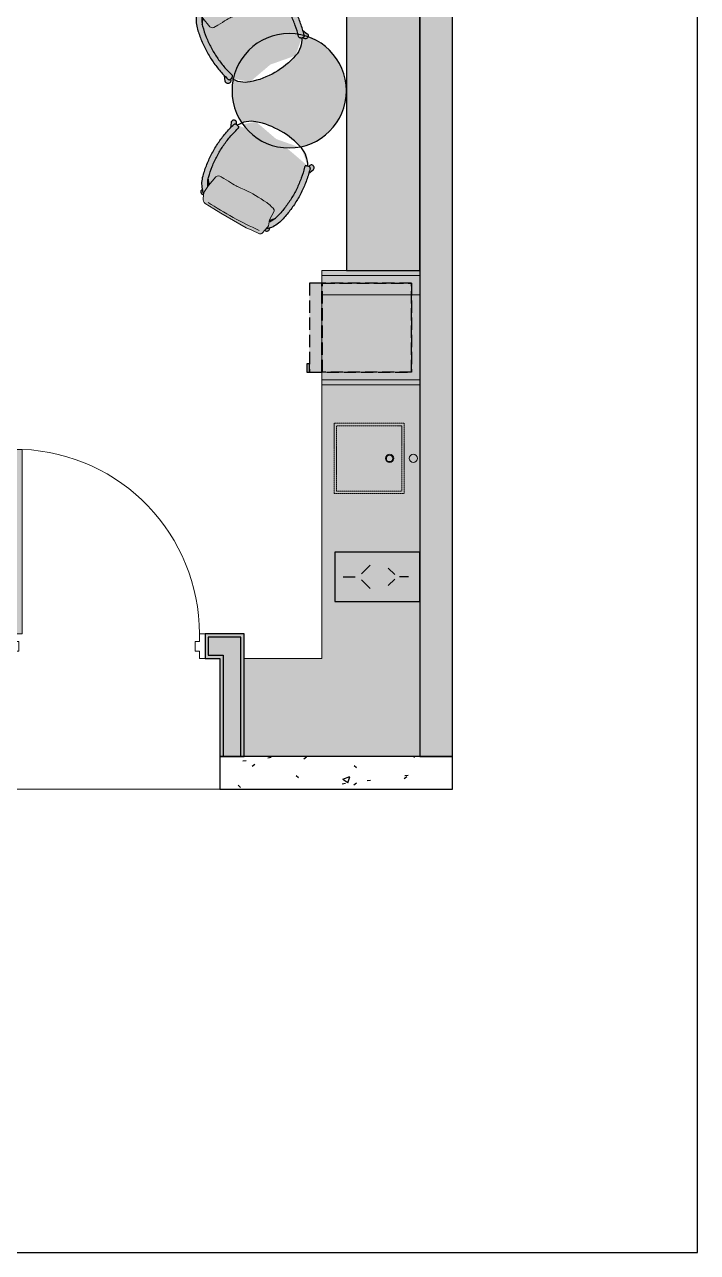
# Model space of a CAD drawing. Header units: millimetres. Extents: x 138979 to 257434, y 2210 to 57479.
# Drawn here: x 197971 to 202091, y 42629 to 50144 of the extents above; entities that cross this region are included whole.
import ezdxf

# ---------------------------------------------------------------- set-up
doc = ezdxf.new("R2010")
doc.units = ezdxf.units.MM
doc.linetypes.add('DASH', pattern=[0.35, 0.25, -0.1])
for name, color, linetype, lineweight in [('DOOR', 8, 'Continuous', 9), ('DOOR-CUT', 6, 'Continuous', 9), ('FLOOR', 6, 'Continuous', 9), ('GAR FFE Layout', 1, 'Continuous', 18), ('WALL-RETCUT-1', 1, 'Continuous', 25)]:
    doc.layers.add(name, color=color, linetype=linetype, lineweight=lineweight)
doc.layers.add('GAR-FFE', color=1, linetype='Continuous')
doc.layers.add('GAR-WALL', color=3, linetype='Continuous')

# ---------------------------------------------------------------- blocks, each defined once
blk = doc.blocks.new('AM FDN Fire rated single leaf solid door _host control_ - FD _1200 X 2400 1HR_-5623473-L36-L44_ L47-L59 _HIGH STACK_ WIP')
at = {"layer": 'DOOR'}
blk.add_hatch(color=256, dxfattribs=at).paths.add_polyline_path([(565, -75), (520, -75), (520, -1205), (565, -1205)])
at = {"layer": 'DOOR-CUT'}
for p, q in [((-600, 75), (-565, 75)), ((-600, -75), (-600, 75)), ((-565, 75), (-565, 30)), ((-565, 30), (-540, 30)), ((-540, 30), (-540, -30)), ((540, 30), (565, 30)), ((540, -30), (540, 30)), ((565, 75), (600, 75)), ((565, 30), (565, 75)), ((600, 75), (600, -75)), ((-565, -75), (-600, -75)), ((-540, -30), (-565, -30)), ((-565, -30), (-565, -75)), ((520, -75), (565, -75)), ((520, -1205), (520, -75)), ((565, -30), (540, -30)), ((565, -75), (565, -30)), ((565, -75), (565, -1205)), ((600, -75), (565, -75)), ((565, -1205), (520, -1205))]:
    blk.add_line(p, q, dxfattribs=at)
blk.add_arc((564.9, -76), 1129.9, 179.94879, 267.72348, dxfattribs=at)
blk = doc.blocks.new('TYPE A')
h = blk.add_hatch(color=9)
h.dxf.hatch_style = 1
h.paths.add_polyline_path([(133973.4, 44332.3), (133973.4, 45082.3), (133733.4, 45082.3), (133733.4, 44932.3), (133823.4, 44932.3), (133823.4, 44332.3)])
at = {"layer": 'GAR-WALL'}
h = blk.add_hatch(dxfattribs=at)
h.set_pattern_fill('FP_134', color=8, angle=50, style=0, pattern_type=2)
h.set_pattern_definition([(320, (135048.45, 53275.16), (-38.254, -437.242), [45.72, -502.92]), (265, (135048.45, 53275.16), (458.537, 84.583), [36.576, -402.336]), (10.451, (135045.26, 53238.72), (420.28, -352.662), [38.856, -427.416]), (316.184, (135170.37, 53275.16), (-100.903, -650.59), [68.58, -754.38]), (6.636, (135161.96, 53220.94), (593.826, -569.766), [58.284, -641.124]), (261.184, (135170.4, 53275.16), (593.82, -569.77), [54.864, -603.504]), (291, (135139.9, 53214.2), (-245.437, -363.875), [45.72, -502.92]), (236, (135139.9, 53214.2), (442.052, -148.325), [36.576, -402.336]), (341.451, (135119.44, 53183.88), (196.611, -512.201), [38.856, -427.416]), (307.5, (135048.45, 53275.16), (202.9318, -7.4128), [20.117, -377.342, -812.292]), (307.5, (135048.45, 53275.16), (202.9318, -7.4128), [-397.459, 20.117, -388.315, -403.86]), (307.5, (135048.45, 53275.16), (202.9318, -7.4128), [-805.891, 20.117, -383.743]), (277.5, (135048.45, 53275.16), (240.433, -160.367), [20.117, -754.99]), (277.5, (135048.45, 53275.16), (240.433, -160.367), [-20.117, -212.75, -542.239]), (277.5, (135048.45, 53275.16), (240.433, -160.367), [-232.867, 20.117, -522.122]), (277.5, (135048.45, 53275.16), (240.433, -160.367), [-252.984, -368.198, -153.924]), (277.5, (135048.45, 53275.16), (240.433, -160.367), [-621.182, 20.117, -133.807]), (277.5, (135048.45, 53275.16), (240.433, -160.367), [-641.299, -133.807]), (237.5, (135048.45, 53411.1), (-13.749, -325.4178), [20.117, -132.283, -1106.424]), (237.5, (135048.45, 53411.1), (-13.749, -325.4178), [-152.4, 20.117, -455.371, -630.936]), (237.5, (135048.45, 53411.1), (-13.749, -325.4178), [-627.888, 20.117, -610.819]), (227.5, (135048.45, 53472.06), (61.024, -355.51), [20.117, -178.003, 20.117, -743.712]), (227.5, (135048.45, 53472.06), (61.024, -355.51), [-218.237, -295.656, 20.117, -427.939])])
h.paths.add_polyline_path([(135248.5, 44332.3), (135248.5, 52757.3), (135048.5, 52757.3), (135048.5, 44332.3)])
h = blk.add_hatch(dxfattribs=at)
h.set_pattern_fill('FP_134', color=8, angle=140, style=0, pattern_type=2)
h.set_pattern_definition([(50, (126241.3, 44132.25), (437.242, -38.254), [45.72, -502.92]), (355, (126241.3, 44132.25), (-84.583, 458.537), [36.576, -402.336]), (100.451, (126277.75, 44129.07), (352.662, 420.28), [38.856, -427.416]), (46.184, (126241.3, 44254.17), (650.59, -100.903), [68.58, -754.38]), (96.636, (126295.5, 44245.77), (569.766, 593.826), [58.284, -641.124]), (351.184, (126241.3, 44254.2), (569.77, 593.82), [54.864, -603.504]), (21, (126302.27, 44223.7), (363.875, -245.437), [45.72, -502.92]), (326, (126302.27, 44223.7), (148.325, 442.052), [36.576, -402.336]), (71.451, (126332.6, 44203.24), (512.201, 196.611), [38.856, -427.416]), (37.5, (126241.31, 44132.25), (7.4128, 202.9318), [20.117, -377.342, -812.292]), (37.5, (126241.31, 44132.25), (7.4128, 202.9318), [-397.459, 20.117, -388.315, -403.86]), (37.5, (126241.31, 44132.25), (7.4128, 202.9318), [-805.891, 20.117, -383.743]), (7.5, (126241.31, 44132.25), (160.367, 240.433), [20.117, -754.99]), (7.5, (126241.31, 44132.25), (160.367, 240.433), [-20.117, -212.75, -542.239]), (7.5, (126241.31, 44132.25), (160.367, 240.433), [-232.867, 20.117, -522.122]), (7.5, (126241.31, 44132.25), (160.367, 240.433), [-252.984, -368.198, -153.924]), (7.5, (126241.31, 44132.25), (160.367, 240.433), [-621.182, 20.117, -133.807]), (7.5, (126241.31, 44132.25), (160.367, 240.433), [-641.299, -133.807]), (327.5, (126105.37, 44132.25), (325.4178, -13.749), [20.117, -132.283, -1106.424]), (327.5, (126105.37, 44132.25), (325.4178, -13.749), [-152.4, 20.117, -455.371, -630.936]), (327.5, (126105.37, 44132.25), (325.4178, -13.749), [-627.888, 20.117, -610.819]), (317.5, (126044.4, 44132.25), (355.51, 61.024), [20.117, -178.003, 20.117, -743.712]), (317.5, (126044.4, 44132.25), (355.51, 61.024), [-218.237, -295.656, 20.117, -427.939])])
h.paths.add_polyline_path([(135248.5, 44332.3), (133823.4, 44332.3), (133823.4, 44132.3), (135248.5, 44132.3)])
at = {"layer": 'FLOOR'}
blk.add_line((132523.4, 44132.3), (133823.4, 44132.3), dxfattribs=at)
at = {"layer": 'WALL-RETCUT-1'}
for points in [[(135248.5, 52757.3), (135048.5, 52757.3), (135048.5, 44332.3), (135248.5, 44332.3)], [(133973.4, 45082.3), (133733.4, 45082.3), (133733.4, 44932.3), (133823.4, 44932.3), (133823.4, 44332.3), (133973.4, 44332.3)], [(133953.4, 45062.3), (133753.4, 45062.3), (133753.4, 44952.3), (133843.4, 44952.3), (133843.4, 44332.3), (133953.4, 44332.3)], [(133823.4, 44332.3), (133823.4, 44132.3), (135248.5, 44132.3), (135248.5, 44332.3)]]:
    blk.add_lwpolyline(points, close=True, dxfattribs=at)
at = {"layer": 'DOOR', "rotation": 180}
blk.add_blockref('AM FDN Fire rated single leaf solid door _host control_ - FD _1200 X 2400 1HR_-5623473-L36-L44_ L47-L59 _HIGH STACK_ WIP', (133133.4, 45007.3), dxfattribs=at)
blk = doc.blocks.new('A$C23cfd314')
at = {"layer": 'GAR-FFE', "true_color": 0xffffff}
h = blk.add_hatch(color=7, dxfattribs=at)
h.dxf.hatch_style = 1
edge = h.paths.add_edge_path()
edge.add_arc((113.5, 48.4), 65, 155.81742, 169.50664)
edge.add_line((49.6, 60.3), (42.6, 57.3))
edge.add_ellipse((49.2, 41.7), major_axis=(6.6, -15.7), ratio=0.998049, start_angle=180, end_angle=360)
edge.add_line((55.8, 26), (85.8, 38.7))
edge.add_spline(control_points=[(85.8, 38.7), (100.5, 35), (115.3, 31.8), (154.6, 24.8), (179.1, 21.7), (228.4, 18.3), (253.2, 17.9), (302.6, 19.7), (327.2, 22), (376.1, 29.1), (400.4, 34), (424.3, 40.2)], knot_values=[2.898136, 2.898136, 2.898136, 2.898136, 2.964016, 2.964016, 3.071487, 3.071487, 3.178959, 3.178959, 3.28643, 3.28643, 3.393902, 3.393902, 3.393902, 3.393902], degree=3, periodic=0)
edge.add_spline(control_points=[(424.3, 40.2), (437.4, 43.5), (450, 48.4), (474, 60.7), (485.2, 68.2), (502.2, 82.6), (508.5, 88.8), (514.3, 95.3)], knot_values=[3.393902, 3.393902, 3.393902, 3.393902, 3.618366, 3.618366, 3.842831, 3.842831, 3.989145, 3.989145, 3.989145, 3.989145], degree=3, periodic=0)
edge.add_line((497.1, 78.2), (498, 77.6))
edge.add_ellipse((507.2, 91.9), major_axis=(9.2, 14.3), ratio=0.992115, start_angle=180, end_angle=320.11243)
edge.add_line((523.4, 97.1), (544.8, 101.2))
edge.add_arc((542.9, 117), 15.9, 276.83963, 353.17488)
edge.add_line((558.6, 115.1), (563.3, 165.9))
edge.add_line((563.3, 165.9), (567.9, 203.2))
edge.add_line((567.9, 203.2), (568, 381.7))
edge.add_line((568, 381.7), (566.8, 432.6))
edge.add_line((566.8, 432.6), (564.1, 496.5))
edge.add_arc((534.4, 493.3), 29.9, 366.21275, 430.73757)
edge.add_line((544.3, 521.5), (522.1, 531.3))
edge.add_ellipse((507.3, 539.6), major_axis=(9.2, -14.3), ratio=0.992115, start_angle=28.28444, end_angle=90.14941)
edge.add_ellipse((507.2, 539.7), major_axis=(-9.2, 14.3), ratio=0.992115, start_angle=269.85059, end_angle=360)
edge.add_line((498, 554), (497, 553.4))
edge.add_spline(control_points=[(516.5, 533.8), (510.1, 541.3), (503.1, 548.3), (485.2, 563.4), (474, 570.9), (450, 583.3), (437.4, 588.1), (424.3, 591.5)], knot_values=[5.417489, 5.417489, 5.417489, 5.417489, 5.581947, 5.581947, 5.806412, 5.806412, 6.030876, 6.030876, 6.030876, 6.030876], degree=3, periodic=0)
edge.add_spline(control_points=[(424.3, 591.5), (400.4, 597.6), (376.1, 602.5), (327.2, 609.7), (302.6, 611.9), (253.2, 613.8), (228.4, 613.4), (179.1, 609.9), (154.6, 606.8), (115.3, 599.8), (100.5, 596.6), (85.8, 593)], knot_values=[6.030876, 6.030876, 6.030876, 6.030876, 6.138348, 6.138348, 6.245819, 6.245819, 6.353291, 6.353291, 6.460762, 6.460762, 6.526642, 6.526642, 6.526642, 6.526642], degree=3, periodic=0)
edge.add_line((85.8, 593), (54.8, 606.1))
edge.add_spline(control_points=[(55.8, 605.6), (54.4, 606.2), (53, 606.6), (49.7, 607.1), (47.9, 607), (44.3, 606.4), (42.6, 605.7), (39.4, 604), (37.9, 602.9), (35.5, 600.2), (34.5, 598.7), (33, 595.4), (32.5, 593.6), (32.1, 590), (32.2, 588.2), (32.9, 584.6), (33.6, 582.9), (35.4, 579.8), (36.6, 578.4), (39.3, 576), (40.9, 575), (42.6, 574.3)], knot_values=[3.539917, 3.539917, 3.539917, 3.539917, 3.801201, 3.801201, 4.121023, 4.121023, 4.441127, 4.441127, 4.761471, 4.761471, 5.08192, 5.08192, 5.402296, 5.402296, 5.72245, 5.72245, 6.042321, 6.042321, 6.36196, 6.36196, 6.68151, 6.68151, 6.68151, 6.68151], degree=3, periodic=0)
edge.add_line((42.6, 574.3), (49.6, 571.4))
edge.add_arc((113.5, 583.2), 65, 190.49336, 203.83826)
edge.add_spline(control_points=[(54, 556.9), (54.1, 556.8), (54.1, 556.7), (54.2, 556.5), (54.3, 556.4), (54.5, 556), (54.6, 555.7), (55.1, 555), (55.4, 554.5), (56.7, 553.3), (57.2, 552.9), (58.5, 552.1), (59, 551.8), (60.7, 551.2), (63.5, 550.6), (68, 551.9)], knot_values=[1.268875, 1.268875, 1.268875, 1.268875, 1.293294, 1.293294, 1.317713, 1.317713, 1.342133, 1.342133, 1.366552, 1.366552, 1.37702, 1.37702, 1.382899, 1.382899, 1.390971, 1.390971, 1.390971, 1.390971], degree=3, periodic=0)
edge.add_spline(control_points=[(67.9, 551.9), (90.5, 558.5), (113.3, 563.9), (159.5, 572.2), (182.8, 575.1), (229.6, 578.4), (253.1, 578.7), (300, 577), (323.4, 574.8), (369.8, 568.1), (392.9, 563.4), (415.6, 557.6)], knot_values=[6.030876, 6.030876, 6.030876, 6.030876, 6.138348, 6.138348, 6.245819, 6.245819, 6.353291, 6.353291, 6.460762, 6.460762, 6.568233, 6.568233, 6.568233, 6.568233], degree=3, periodic=0)
edge.add_spline(control_points=[(415.6, 557.6), (418.9, 556.7), (422.2, 555.7), (425.5, 554.7)], knot_values=[5.959729, 5.959729, 5.959729, 5.959729, 6.030876, 6.030876, 6.030876, 6.030876], degree=3, periodic=0)
edge.add_ellipse((337.6, 426.6), major_axis=(0, 155.4), ratio=0.999391, start_angle=312.22805, end_angle=325.5322, ccw=False)
edge.add_line((452.6, 531), (390.8, 520.2))
edge.add_spline(control_points=[(390.8, 520.2), (378.5, 517.5), (373.3, 504.2), (374.3, 491.1)], knot_values=[0, 0, 0, 0, 28.416842, 28.416842, 28.416842, 28.416842], degree=3, periodic=0)
edge.add_spline(control_points=[(374.3, 491.1), (374.3, 491.1), (374.1, 432.3), (380.2, 390.1), (365.7, 321), (366.8, 207.4), (373.3, 149.9)], knot_values=[0, 0, 0, 0, 1, 2, 3, 4, 4, 4, 4], degree=3, periodic=0)
edge.add_spline(control_points=[(373.2, 149.3), (381.8, 127.2), (380.4, 109.8), (394.4, 105.7)], knot_values=[0, 0, 0, 0, 30.05601, 30.05601, 30.05601, 30.05601], degree=3, periodic=0)
edge.add_line((394.4, 105.7), (453.3, 104.4))
edge.add_line((453.3, 104.4), (455.3, 103.7))
edge.add_ellipse((337.6, 205.1), major_axis=(0, -155.4), ratio=0.999391, start_angle=34.4678, end_angle=49.28609, ccw=False)
edge.add_spline(control_points=[(425.5, 77), (422.2, 75.9), (418.9, 74.9), (415.6, 74.1)], knot_values=[3.393902, 3.393902, 3.393902, 3.393902, 3.465049, 3.465049, 3.465049, 3.465049], degree=3, periodic=0)
edge.add_spline(control_points=[(415.6, 74.1), (392.9, 68.2), (369.8, 63.6), (323.4, 56.8), (300, 54.7), (253.1, 52.9), (229.6, 53.3), (182.8, 56.6), (159.5, 59.5), (113.3, 67.8), (90.5, 73.1), (68, 79.7)], knot_values=[2.856621, 2.856621, 2.856621, 2.856621, 2.964092, 2.964092, 3.071564, 3.071564, 3.179035, 3.179035, 3.286506, 3.286506, 3.393902, 3.393902, 3.393902, 3.393902], degree=3, periodic=0)
edge.add_spline(control_points=[(68, 79.7), (63.5, 81.1), (60.7, 80.5), (59, 79.8), (58.5, 79.6), (57.2, 78.8), (56.7, 78.3), (55.4, 77.1), (55.1, 76.6), (54.6, 75.9), (54.5, 75.7), (54.3, 75.3), (54.2, 75.1), (54.1, 74.9), (54.1, 74.8), (54, 74.7)], knot_values=[1.268875, 1.268875, 1.268875, 1.268875, 1.276947, 1.276947, 1.282826, 1.282826, 1.293294, 1.293294, 1.317713, 1.317713, 1.342133, 1.342133, 1.366552, 1.366552, 1.390971, 1.390971, 1.390971, 1.390971], degree=3, periodic=0)
edge = h.paths.add_edge_path(flags=16)
edge.add_spline(control_points=[(49.2, 58.4), (49.2, 58.4), (49.2, 58.4), (49.2, 58.3), (49.2, 58.2), (49.2, 57.9), (49.2, 57.7), (49.1, 57.2), (49.1, 56.9), (49.1, 56), (49.2, 55.4), (49.6, 53.9), (49.8, 53.2), (50.6, 51.6), (51, 50.9), (52.3, 49.5), (53.4, 47.7), (58.1, 46.2)], knot_values=[4.541312, 4.541312, 4.541312, 4.541312, 4.545308, 4.545308, 4.569728, 4.569728, 4.594147, 4.594147, 4.618566, 4.618566, 4.639241, 4.639241, 4.650376, 4.650376, 4.657683, 4.657683, 4.663408, 4.663408, 4.663408, 4.663408], degree=3, periodic=0)
edge = h.paths.add_edge_path(flags=16)
edge.add_spline(control_points=[(49.2, 573.2), (49.2, 573.2), (49.2, 573.2), (49.2, 573.4), (49.2, 573.5), (49.2, 573.8), (49.2, 573.9), (49.1, 574.4), (49.1, 574.7), (49.1, 575.7), (49.2, 576.2), (49.6, 577.8), (49.8, 578.5), (50.6, 580.1), (51, 580.8), (52.3, 582.2), (53.4, 583.9), (58.1, 585.5)], knot_values=[4.541312, 4.541312, 4.541312, 4.541312, 4.545308, 4.545308, 4.569728, 4.569728, 4.594147, 4.594147, 4.618566, 4.618566, 4.639241, 4.639241, 4.650376, 4.650376, 4.657683, 4.657683, 4.663408, 4.663408, 4.663408, 4.663408], degree=3, periodic=0)
h = blk.add_hatch(color=7, dxfattribs=at)
h.dxf.hatch_style = 1
edge = h.paths.add_edge_path()
edge.add_spline(control_points=[(58.1, 46.2), (67.3, 43.5), (76.5, 41), (85.8, 38.7)], knot_values=[2.856544, 2.856544, 2.856544, 2.856544, 2.898136, 2.898136, 2.898136, 2.898136], degree=3, periodic=0)
edge.add_line((85.8, 38.7), (55.8, 26))
edge.add_ellipse((49.2, 41.7), major_axis=(6.6, -15.7), ratio=0.998049, start_angle=180, end_angle=360, ccw=False)
edge.add_line((42.6, 57.3), (49.6, 60.3))
edge.add_arc((113.5, 48.4), 65, 169.50664, 171.16943)
edge.add_spline(control_points=[(49.2, 58.4), (49.2, 58.4), (49.2, 58.4), (49.2, 58.3), (49.2, 58.2), (49.2, 57.9), (49.2, 57.7), (49.1, 57.2), (49.1, 56.9), (49.1, 56), (49.2, 55.4), (49.6, 53.9), (49.8, 53.2), (50.6, 51.6), (51, 50.9), (52.3, 49.5), (53.4, 47.7), (58.1, 46.2)], knot_values=[4.541312, 4.541312, 4.541312, 4.541312, 4.545308, 4.545308, 4.569728, 4.569728, 4.594147, 4.594147, 4.618566, 4.618566, 4.639241, 4.639241, 4.650376, 4.650376, 4.657683, 4.657683, 4.663408, 4.663408, 4.663408, 4.663408], degree=3, periodic=0)
edge = h.paths.add_edge_path()
edge.add_spline(control_points=[(42.6, 574.3), (40.9, 575), (39.3, 576), (36.6, 578.4), (35.4, 579.8), (33.6, 582.9), (32.9, 584.6), (32.2, 588.2), (32.1, 590), (32.5, 593.6), (33, 595.4), (34.5, 598.7), (35.5, 600.2), (37.9, 602.9), (39.4, 604), (42.6, 605.7), (44.3, 606.4), (47.9, 607), (49.7, 607.1), (53, 606.6), (54.4, 606.2), (55.8, 605.6)], knot_values=[3.539917, 3.539917, 3.539917, 3.539917, 3.859467, 3.859467, 4.179106, 4.179106, 4.498977, 4.498977, 4.819131, 4.819131, 5.139507, 5.139507, 5.459956, 5.459956, 5.7803, 5.7803, 6.100404, 6.100404, 6.420226, 6.420226, 6.68151, 6.68151, 6.68151, 6.68151], degree=3, periodic=0)
edge.add_line((55.8, 605.6), (85.8, 593))
edge.add_spline(control_points=[(85.8, 593), (76.5, 590.7), (67.3, 588.2), (58.1, 585.5)], knot_values=[6.526642, 6.526642, 6.526642, 6.526642, 6.568233, 6.568233, 6.568233, 6.568233], degree=3, periodic=0)
edge.add_spline(control_points=[(58.1, 585.5), (53.4, 583.9), (52.3, 582.2), (51, 580.8), (50.6, 580.1), (49.8, 578.5), (49.6, 577.8), (49.2, 576.2), (49.1, 575.7), (49.1, 574.7), (49.1, 574.4), (49.2, 573.9), (49.2, 573.8), (49.2, 573.5), (49.2, 573.4), (49.2, 573.2), (49.2, 573.2), (49.2, 573.2)], knot_values=[4.541312, 4.541312, 4.541312, 4.541312, 4.547037, 4.547037, 4.554345, 4.554345, 4.565479, 4.565479, 4.586154, 4.586154, 4.610574, 4.610574, 4.634993, 4.634993, 4.659412, 4.659412, 4.663408, 4.663408, 4.663408, 4.663408], degree=3, periodic=0)
edge.add_arc((113.5, 583.2), 65, 188.65076, 190.49336)
edge.add_line((49.6, 571.4), (42.6, 574.3))
h = blk.add_hatch(color=7, dxfattribs=at)
h.dxf.hatch_style = 1
edge = h.paths.add_edge_path()
edge.add_spline(control_points=[(67.9, 551.9), (90.5, 558.5), (113.3, 563.9), (159.5, 572.2), (182.8, 575.1), (229.6, 578.4), (253.1, 578.7), (300, 577), (323.4, 574.8), (369.8, 568.1), (392.9, 563.4), (415.6, 557.6)], knot_values=[6.030876, 6.030876, 6.030876, 6.030876, 6.138348, 6.138348, 6.245819, 6.245819, 6.353291, 6.353291, 6.460762, 6.460762, 6.568233, 6.568233, 6.568233, 6.568233], degree=3, periodic=0)
edge.add_spline(control_points=[(415.6, 557.6), (418.9, 556.7), (422.2, 555.7), (425.5, 554.7)], knot_values=[5.959729, 5.959729, 5.959729, 5.959729, 6.030876, 6.030876, 6.030876, 6.030876], degree=3, periodic=0)
edge.add_ellipse((337.6, 426.6), major_axis=(0, 155.4), ratio=0.999391, start_angle=312.22805, end_angle=325.5322, ccw=False)
edge.add_line((452.6, 531), (390.8, 520.2))
edge.add_spline(control_points=[(390.8, 520.2), (378.5, 517.5), (373.3, 504.2), (374.3, 491.1)], knot_values=[0, 0, 0, 0, 28.416842, 28.416842, 28.416842, 28.416842], degree=3, periodic=0)
edge.add_spline(control_points=[(374.3, 491.1), (374.3, 491.1), (374.1, 432.3), (380.2, 390.1), (365.7, 321), (366.8, 207.4), (373.3, 149.9)], knot_values=[0, 0, 0, 0, 1, 2, 3, 4, 4, 4, 4], degree=3, periodic=0)
edge.add_spline(control_points=[(373.2, 149.3), (381.8, 127.2), (380.4, 109.8), (394.4, 105.7)], knot_values=[0, 0, 0, 0, 30.05601, 30.05601, 30.05601, 30.05601], degree=3, periodic=0)
edge.add_line((394.4, 105.7), (453.3, 104.4))
edge.add_line((453.3, 104.4), (455.3, 103.7))
edge.add_ellipse((337.6, 205.1), major_axis=(0, -155.4), ratio=0.999391, start_angle=34.4678, end_angle=49.28609, ccw=False)
edge.add_spline(control_points=[(425.5, 77), (422.2, 75.9), (418.9, 74.9), (415.6, 74.1)], knot_values=[3.393902, 3.393902, 3.393902, 3.393902, 3.465049, 3.465049, 3.465049, 3.465049], degree=3, periodic=0)
edge.add_spline(control_points=[(415.6, 74.1), (392.9, 68.2), (369.8, 63.6), (323.4, 56.8), (300, 54.7), (253.1, 52.9), (229.6, 53.3), (182.8, 56.6), (159.5, 59.5), (113.3, 67.8), (90.5, 73.1), (68, 79.7)], knot_values=[2.856621, 2.856621, 2.856621, 2.856621, 2.964092, 2.964092, 3.071564, 3.071564, 3.179035, 3.179035, 3.286506, 3.286506, 3.393902, 3.393902, 3.393902, 3.393902], degree=3, periodic=0)
edge.add_spline(control_points=[(68, 79.7), (63.5, 81.1), (60.7, 80.5), (59, 79.8), (58.5, 79.6), (57.2, 78.8), (56.7, 78.3), (55.4, 77.1), (55.1, 76.6), (54.6, 75.9), (54.5, 75.7), (54.3, 75.3), (54.2, 75.1), (54.1, 74.9), (54.1, 74.8), (54, 74.7)], knot_values=[1.268875, 1.268875, 1.268875, 1.268875, 1.276947, 1.276947, 1.282826, 1.282826, 1.293294, 1.293294, 1.317713, 1.317713, 1.342133, 1.342133, 1.366552, 1.366552, 1.390971, 1.390971, 1.390971, 1.390971], degree=3, periodic=0)
edge.add_arc((113.5, 48.4), 65, 155.47155, 163.41429)
edge.add_ellipse((122.4, 205.1), major_axis=(0, -155.4), ratio=0.999391, start_angle=288.77952, end_angle=332.71117, ccw=False)
edge.add_ellipse((447.9, 315.8), major_axis=(0, 499.4), ratio=0.999391, start_angle=71.22048, end_angle=108.77952, ccw=False)
edge.add_ellipse((122.4, 426.6), major_axis=(0, 155.4), ratio=0.999391, start_angle=27.28883, end_angle=71.22048, ccw=False)
edge.add_arc((113.5, 583.2), 65, 196.58571, 203.83826)
edge.add_spline(control_points=[(54, 556.9), (54.1, 556.8), (54.1, 556.7), (54.2, 556.5), (54.3, 556.4), (54.5, 556), (54.6, 555.7), (55.1, 555), (55.4, 554.5), (56.7, 553.3), (57.2, 552.9), (58.5, 552.1), (59, 551.8), (60.7, 551.2), (63.5, 550.6), (68, 551.9)], knot_values=[1.268875, 1.268875, 1.268875, 1.268875, 1.293294, 1.293294, 1.317713, 1.317713, 1.342133, 1.342133, 1.366552, 1.366552, 1.37702, 1.37702, 1.382899, 1.382899, 1.390971, 1.390971, 1.390971, 1.390971], degree=3, periodic=0)
h = blk.add_hatch(color=7, dxfattribs=at)
h.dxf.hatch_style = 1
edge = h.paths.add_edge_path()
edge.add_spline(control_points=[(425.5, 554.7), (432.5, 552.3), (439.3, 549.4), (452.9, 542.4), (459.7, 538.2), (466, 533.5)], knot_values=[5.643126, 5.643126, 5.643126, 5.643126, 5.796443, 5.796443, 5.959729, 5.959729, 5.959729, 5.959729], degree=3, periodic=0)
edge.add_line((466, 533.5), (464.6, 532.6))
edge.add_line((464.6, 532.6), (458.6, 532))
edge.add_line((458.6, 532), (452.6, 531))
edge.add_ellipse((337.6, 426.6), major_axis=(0, 155.4), ratio=0.999391, start_angle=312.22805, end_angle=325.5322)
h = blk.add_hatch(color=7, dxfattribs=at)
h.dxf.hatch_style = 1
edge = h.paths.add_edge_path()
edge.add_line((455.3, 103.7), (459.8, 102.2))
edge.add_line((459.8, 102.2), (459.9, 102))
edge.add_line((459.9, 102), (466, 98.2))
edge.add_spline(control_points=[(466, 98.2), (459.7, 93.5), (452.9, 89.3), (439.3, 82.2), (432.5, 79.3), (425.5, 77)], knot_values=[3.465049, 3.465049, 3.465049, 3.465049, 3.628335, 3.628335, 3.781652, 3.781652, 3.781652, 3.781652], degree=3, periodic=0)
edge.add_ellipse((337.6, 205.1), major_axis=(0, -155.4), ratio=0.999391, start_angle=34.4678, end_angle=49.28609)
at = {"layer": 'GAR-FFE'}
for p, q in [((55.8, 605.6), (85.8, 593)), ((49.6, 571.4), (42.6, 574.3)), ((464.6, 532.6), (466, 533.5)), ((498, 554), (497.1, 553.4)), ((459.9, 102), (459.8, 102.2)), ((459.8, 102.2), (459.9, 102)), ((466, 98.2), (459.9, 102)), ((497.1, 78.3), (498, 77.6)), ((49.6, 60.3), (42.6, 57.3)), ((85.8, 38.7), (55.8, 26))]:
    blk.add_line(p, q, dxfattribs=at)
at = {"layer": 'GAR-FFE', "lineweight": 9}
for p, q in [((458.6, 532), (390.8, 520.2)), ((458.6, 532), (509.9, 536.8)), ((509.9, 536.8), (544.3, 521.5)), ((564.1, 496.5), (566.8, 432.6)), ((566.8, 432.6), (568, 381.7)), ((568, 381.7), (567.9, 203.2)), ((563.3, 165.9), (558.6, 115.1)), ((567.9, 203.2), (563.3, 165.9)), ((394.4, 105.7), (453.3, 104.4)), ((488.1, 92.2), (453.3, 104.4)), ((544.8, 101.2), (502.7, 93.1))]:
    blk.add_line(p, q, dxfattribs=at)
at = {"layer": 'GAR-FFE'}
for centre, start, end in [((113.5, 583.2), 188.83057, 203.83826), ((113.5, 48.4), 156.16174, 171.16943)]:
    blk.add_arc(centre, 65, start, end, dxfattribs=at)
at = {"layer": 'GAR-FFE', "lineweight": 9}
for centre, radius, start, end in [((-1840.4, 357.9), 2393.3, 354.46435, 3.01267), ((534.4, 493.3), 29.9, 6.21275, 70.73757), ((542.9, 117), 15.9, 276.83963, 353.17488)]:
    blk.add_arc(centre, radius, start, end, dxfattribs=at)
at = {"layer": 'GAR-FFE', "extrusion": (0, 0, -1)}
for centre, major_axis, ratio, start_param, end_param in [((122.4, 426.6), (0, 155.4), 0.999391, 5.040153, 5.806923), ((337.6, 426.6), (0, -155.4), 0.999391, 3.743152, 3.97537), ((337.6, 426.6), (0, 155.4), 0.999391, 0.60156, 0.833778), ((507.2, 539.7), (-9.2, 14.3), 0.992115, 0, 1.573404), ((507.3, 539.6), (9.2, -14.3), 0.992115, 4.709781, 5.789529), ((447.9, 315.8), (0, 499.4), 0.999391, 4.384625, 5.040153), ((122.4, 205.1), (0, 155.4), 0.999391, 3.617873, 4.384625), ((122.4, 205.1), (0, -155.4), 0.999391, 0.47628, 1.243032), ((337.6, 205.1), (0, -155.4), 0.999391, 5.422981, 5.681626), ((507.2, 91.9), (9.2, 14.3), 0.992115, 0.69617, 3.141593), ((49.2, 41.7), (6.6, -15.7), 0.998049, 0, 3.141593)]:
    blk.add_ellipse(centre, major_axis=major_axis, ratio=ratio, start_param=start_param, end_param=end_param, dxfattribs=at)
at = {"layer": 'GAR-FFE'}
for points, knots in [([(42.6, 574.3), (40.9, 575), (39.3, 576), (36.6, 578.4), (35.4, 579.8), (33.6, 582.9), (32.9, 584.6), (32.2, 588.2), (32.1, 590), (32.5, 593.6), (33, 595.4), (34.5, 598.7), (35.5, 600.2), (37.9, 602.9), (39.4, 604), (42.6, 605.7), (44.3, 606.4), (47.9, 607), (49.7, 607.1), (53, 606.6), (54.4, 606.2), (55.8, 605.6)], [3.539917, 3.539917, 3.539917, 3.539917, 3.859467, 3.859467, 4.179106, 4.179106, 4.498977, 4.498977, 4.819131, 4.819131, 5.139507, 5.139507, 5.459956, 5.459956, 5.7803, 5.7803, 6.100404, 6.100404, 6.420226, 6.420226, 6.68151, 6.68151, 6.68151, 6.68151]), ([(424.3, 591.5), (400.4, 597.6), (376.1, 602.5), (327.2, 609.7), (302.6, 611.9), (253.2, 613.8), (228.4, 613.4), (179.1, 609.9), (154.6, 606.8), (105.9, 598.1), (81.8, 592.4), (58.1, 585.5)], [6.0308764, 6.0308764, 6.0308764, 6.0308764, 6.1383478, 6.1383478, 6.2458192, 6.2458192, 6.3532907, 6.3532907, 6.4607621, 6.4607621, 6.5682335, 6.5682335, 6.5682335, 6.5682335]), ([(58.1, 585.5), (53.4, 583.9), (52.3, 582.2), (51, 580.8), (50.6, 580.1), (49.8, 578.5), (49.6, 577.8), (49.2, 576.2), (49.1, 575.7), (49.1, 574.7), (49.1, 574.4), (49.2, 573.9), (49.2, 573.8), (49.2, 573.5), (49.2, 573.4), (49.2, 573.2), (49.2, 573.2), (49.2, 573.2)], [4.5413122, 4.5413122, 4.5413122, 4.5413122, 4.5470374, 4.5470374, 4.5543446, 4.5543446, 4.5654793, 4.5654793, 4.5861544, 4.5861544, 4.6105736, 4.6105736, 4.6349929, 4.6349929, 4.6594121, 4.6594121, 4.6634084, 4.6634084, 4.6634084, 4.6634084]), ([(54, 556.9), (54.1, 556.8), (54.1, 556.7), (54.2, 556.5), (54.3, 556.4), (54.5, 556), (54.6, 555.7), (55.1, 555), (55.4, 554.5), (56.7, 553.3), (57.2, 552.9), (58.5, 552.1), (59, 551.8), (60.7, 551.2), (63.5, 550.6), (68, 551.9)], [1.2688748, 1.2688748, 1.2688748, 1.2688748, 1.2932941, 1.2932941, 1.3177133, 1.3177133, 1.3421326, 1.3421326, 1.3665518, 1.3665518, 1.3770202, 1.3770202, 1.3828989, 1.3828989, 1.390971, 1.390971, 1.390971, 1.390971]), ([(415.6, 557.6), (392.9, 563.4), (369.8, 568.1), (323.4, 574.8), (300, 577), (253.1, 578.7), (229.6, 578.4), (182.8, 575.1), (159.5, 572.2), (113.3, 563.9), (90.5, 558.5), (67.9, 551.9)], [6.0308764, 6.0308764, 6.0308764, 6.0308764, 6.1383478, 6.1383478, 6.2458192, 6.2458192, 6.3532907, 6.3532907, 6.4607621, 6.4607621, 6.5682335, 6.5682335, 6.5682335, 6.5682335]), ([(466.9, 532.8), (460.3, 537.8), (453.3, 542.2), (436.3, 551), (426.1, 554.9), (415.6, 557.6)], [5.6353629, 5.6353629, 5.6353629, 5.6353629, 5.8064118, 5.8064118, 6.0308764, 6.0308764, 6.0308764, 6.0308764]), ([(516.5, 533.8), (510.1, 541.3), (503.1, 548.3), (485.2, 563.4), (474, 570.9), (450, 583.3), (437.4, 588.1), (424.3, 591.5)], [5.4174888, 5.4174888, 5.4174888, 5.4174888, 5.5819472, 5.5819472, 5.8064118, 5.8064118, 6.0308764, 6.0308764, 6.0308764, 6.0308764]), ([(54, 74.7), (54.1, 74.8), (54.1, 74.9), (54.2, 75.1), (54.3, 75.3), (54.5, 75.7), (54.6, 75.9), (55.1, 76.6), (55.4, 77.1), (56.7, 78.3), (57.2, 78.8), (58.5, 79.6), (59, 79.8), (60.7, 80.5), (63.5, 81.1), (68, 79.7)], [1.2688748, 1.2688748, 1.2688748, 1.2688748, 1.2932941, 1.2932941, 1.3177133, 1.3177133, 1.3421326, 1.3421326, 1.3665518, 1.3665518, 1.3770202, 1.3770202, 1.3828989, 1.3828989, 1.390971, 1.390971, 1.390971, 1.390971]), ([(68, 79.7), (90.5, 73.1), (113.3, 67.8), (159.5, 59.5), (182.8, 56.6), (229.6, 53.3), (253.1, 52.9), (300, 54.7), (323.4, 56.8), (369.8, 63.6), (392.9, 68.2), (415.6, 74.1)], [2.8566208, 2.8566208, 2.8566208, 2.8566208, 2.9640159, 2.9640159, 3.0714873, 3.0714873, 3.1789587, 3.1789587, 3.2864301, 3.2864301, 3.3939015, 3.3939015, 3.3939015, 3.3939015]), ([(415.6, 74.1), (426.1, 76.8), (436.3, 80.7), (453.5, 89.6), (460.8, 94.2), (467.6, 99.4)], [3.3939015, 3.3939015, 3.3939015, 3.3939015, 3.6183662, 3.6183662, 3.7956701, 3.7956701, 3.7956701, 3.7956701]), ([(424.3, 40.2), (437.4, 43.5), (450, 48.4), (474, 60.7), (485.2, 68.2), (502.2, 82.6), (508.5, 88.8), (514.3, 95.3)], [3.3939015, 3.3939015, 3.3939015, 3.3939015, 3.6183662, 3.6183662, 3.8428308, 3.8428308, 3.9891452, 3.9891452, 3.9891452, 3.9891452]), ([(58.1, 46.2), (53.4, 47.7), (52.3, 49.5), (51, 50.9), (50.6, 51.6), (49.8, 53.2), (49.6, 53.9), (49.2, 55.4), (49.1, 56), (49.1, 56.9), (49.1, 57.2), (49.2, 57.7), (49.2, 57.9), (49.2, 58.2), (49.2, 58.3), (49.2, 58.4), (49.2, 58.4), (49.2, 58.4)], [4.5413122, 4.5413122, 4.5413122, 4.5413122, 4.5470374, 4.5470374, 4.5543446, 4.5543446, 4.5654793, 4.5654793, 4.5861544, 4.5861544, 4.6105736, 4.6105736, 4.6349929, 4.6349929, 4.6594121, 4.6594121, 4.6634084, 4.6634084, 4.6634084, 4.6634084]), ([(58.1, 46.2), (81.8, 39.2), (105.9, 33.5), (154.6, 24.8), (179.1, 21.7), (228.4, 18.3), (253.2, 17.9), (302.6, 19.7), (327.2, 22), (376.1, 29.1), (400.4, 34), (424.3, 40.2)], [2.8565445, 2.8565445, 2.8565445, 2.8565445, 2.9640159, 2.9640159, 3.0714873, 3.0714873, 3.1789587, 3.1789587, 3.2864301, 3.2864301, 3.3939015, 3.3939015, 3.3939015, 3.3939015])]:
    blk.add_open_spline(points, degree=3, knots=knots, dxfattribs=at)
at = {"layer": 'GAR-FFE', "lineweight": 9}
for points in [[(373.3, 149.9), (366.8, 207.4), (365.7, 321), (380.2, 390.1), (374.1, 432.3), (374.3, 491.1), (374.3, 491.1)], [(390.8, 520.2), (378.5, 517.5), (373.3, 504.2), (374.3, 491.1)], [(373.2, 149.3), (381.8, 127.2), (380.4, 109.8), (394.4, 105.7)], [(502.7, 93.1), (497.6, 91.6), (494.6, 91.4), (488.1, 92.2)]]:
    blk.add_open_spline(points, degree=3, dxfattribs=at)
blk = doc.blocks.new('round dining table')
at = {"layer": 'GAR-FFE', "true_color": 0xffffff}
h = blk.add_hatch(color=7, dxfattribs=at)
h.dxf.hatch_style = 1
h.paths.add_polyline_path([(153883.9, 48864.6, 1), (154583.9, 48864.6, 1)])
at = {"layer": 'GAR-FFE'}
blk.add_circle((154233.9, 48864.6), 350, dxfattribs=at)
blk = doc.blocks.new('sink small')
at = {"layer": 'GAR FFE Layout', "true_color": 0xffffff}
h = blk.add_hatch(color=7, dxfattribs=at)
h.dxf.hatch_style = 1
h.paths.add_polyline_path([(-215, -215), (215, -215), (215, 215), (-215, 215)])
at = {"layer": 'GAR FFE Layout', "color": 8, "linetype": 'DASH', "ltscale": 7}
blk.add_lwpolyline([(-215, -215), (215, -215), (215, 215), (-215, 215)], close=True, dxfattribs=at)
at = {"layer": 'GAR FFE Layout', "linetype": 'DASH', "ltscale": 7}
blk.add_lwpolyline([(-200, -200), (200, -200), (200, 200), (-200, 200)], close=True, dxfattribs=at)
at = {"layer": 'GAR FFE Layout'}
for centre, radius in [((0, 270), 25), ((0, 125), 25), ((0, 125), 20)]:
    blk.add_circle(centre, radius, dxfattribs=at)
blk = doc.blocks.new('Hob01')
at = {"true_color": 0xffffff}
h = blk.add_hatch(color=7, dxfattribs=at)
h.dxf.hatch_style = 1
h.paths.add_polyline_path([(201803.6, 47860.9), (201283.6, 47860.9), (201283.6, 47560.9), (201803.6, 47560.9)])
at = {"layer": 'GAR-FFE'}
for p, q in [((201446.1, 47729.7), (201499.1, 47782.7)), ((201650.4, 47725), (201610.7, 47764.8)), ((201333.6, 47710.9), (201408.6, 47710.9)), ((201446.1, 47692.2), (201499.1, 47639.1)), ((201650.4, 47696.9), (201610.7, 47657.1)), ((201734.8, 47710.9), (201678.6, 47710.9))]:
    blk.add_line(p, q, dxfattribs=at)
blk.add_lwpolyline([(201283.6, 47860.9), (201283.6, 47560.9), (201803.6, 47560.9), (201803.6, 47860.9)], close=True, dxfattribs=at)

msp = doc.modelspace()

# ---------------------------------------------------------------- hatches: boundary and pattern name
at = {"true_color": 0xffffff}
h = msp.add_hatch(color=7, dxfattribs=at)
h.dxf.hatch_style = 1
h.paths.add_polyline_path([(199790.2, 48017.8), (199715.2, 48017.8), (199715.2, 48560.8), (199790.2, 48560.8)])
h.paths.add_polyline_path([(199715.2, 48017.8), (199699.7, 48017.8), (199699.7, 48067.6), (199715.2, 48067.6)])
h = msp.add_hatch(color=7, dxfattribs=at)
h.dxf.hatch_style = 1
h.paths.add_polyline_path([(200341.2, 48017.8), (199795.2, 48017.8), (199795.2, 48560.8), (200341.2, 48560.8)])
at = {"layer": 'GAR FFE Layout', "true_color": 0xffffff}
h = msp.add_hatch(color=7, dxfattribs=at)
h.dxf.hatch_style = 1
h.paths.add_polyline_path([(200391.2, 45664.4), (200391.2, 48639.4), (199791.2, 48639.4), (199791.2, 46264.4), (199316.2, 46264.4), (199316.2, 45664.4)])
at = {"layer": 'GAR-FFE', "true_color": 0xffffff}
h = msp.add_hatch(color=7, dxfattribs=at)
h.dxf.hatch_style = 1
h.paths.add_polyline_path([(199941.2, 48639.3), (200391.2, 48639.3), (200391.2, 53189.3), (199941.2, 53189.3)])

# ---------------------------------------------------------------- linework, layer by layer
at = {"layer": 'Defpoints'}
msp.add_lwpolyline([(192641.2, 42629.2), (202091.2, 42629.2), (202091.2, 57479.2), (192641.2, 57479.2)], close=True, dxfattribs=at)
at = {"layer": 'GAR FFE Layout', "elevation": 0}
for points in [[(199791.2, 47939.3), (199791.2, 48639.3), (200391.2, 48639.3), (200391.2, 47939.3)], [(199791.2, 47969.3), (199791.2, 48609.3), (200391.2, 48609.4), (200391.2, 47969.4)]]:
    msp.add_lwpolyline(points, close=True, dxfattribs=at)
at = {"layer": 'GAR FFE Layout'}
msp.add_lwpolyline([(199791.2, 48489.4), (199791.2, 46264.4), (199316.2, 46264.4), (199316.2, 45664.4), (200391.2, 45664.4), (200391.2, 48489.4)], close=True, dxfattribs=at)
at = {"layer": 'GAR-FFE', "linetype": 'DASH', "ltscale": 300}
msp.add_line((199715.2, 48017.8), (199715.2, 48067.6), dxfattribs=at)
at = {"layer": 'GAR-FFE', "color": 1, "elevation": 0}
msp.add_lwpolyline([(199941.2, 48639.3), (200391.2, 48639.3), (200391.2, 53189.3), (199941.2, 53189.3)], close=True, dxfattribs=at)
at = {"layer": 'GAR-FFE', "linetype": 'DASH', "ltscale": 300}
for points in [[(200341.2, 48017.8), (200341.2, 48560.8), (199715.2, 48560.8), (199715.2, 48017.8)], [(199715.2, 48560.8), (199715.2, 48017.8), (199790.2, 48017.8), (199790.2, 48560.8)], [(199795.2, 48017.8), (199795.2, 48560.8), (200341.2, 48560.8), (200341.2, 48017.8)], [(199699.7, 48067.6), (199699.7, 48017.8), (199715.2, 48017.8), (199715.2, 48067.6)]]:
    msp.add_lwpolyline(points, close=True, dxfattribs=at)

# ---------------------------------------------------------------- block references
msp.add_blockref('TYPE A', (65342.7, 1332.1))
at = {"layer": 'GAR FFE Layout', "linetype": 'DASH', "ltscale": 5, "rotation": 270}
msp.add_blockref('sink small', (200081.2, 47489.3, 0), dxfattribs=at)
at = {"layer": 'GAR FFE Layout'}
msp.add_blockref('Hob01', (-1412.4, -946.6), dxfattribs=at)
at = {"layer": 'GAR-FFE', "rotation": 120.0000000000001}
msp.add_blockref('A$C23cfd314', (199751.8, 50053.1, 0), dxfattribs=at)
at = {"layer": 'GAR-FFE', "xscale": -1}
msp.add_blockref('round dining table', (353825.1, 874.8, 0), dxfattribs=at)
at = {"layer": 'GAR-FFE', "xscale": -1, "rotation": 59.99999999999987}
msp.add_blockref('A$C23cfd314', (199788.1, 49290.2, 0), dxfattribs=at)

doc.saveas('drawing.dxf')
